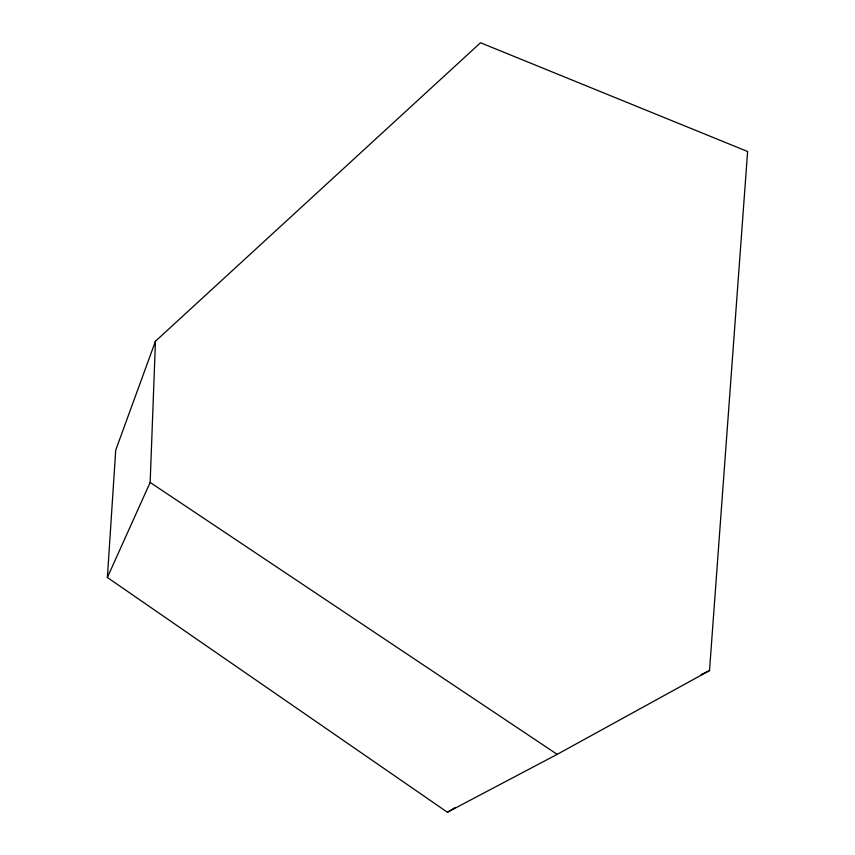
<?xml version="1.0" encoding="UTF-8"?>
<svg xmlns="http://www.w3.org/2000/svg" width="855" height="855" viewBox="0 0 855 855"><rect width="100%" height="100%" fill="white"/><g stroke="black" fill="none" stroke-linecap="round" stroke-linejoin="round"><path stroke-width="1.28" d="M107.377 577.478L150.159 482.455L155.46 341.231L480.51 42.75L747.623 151.517L709.511 670.598L557.182 754.356L447.4 812.25L107.377 577.478L115.724 450.136L155.46 341.231M447.4 812.25L455.384 807.462M701.1 674.638L709.511 670.598M150.159 482.455L557.182 754.356"/></g></svg>
